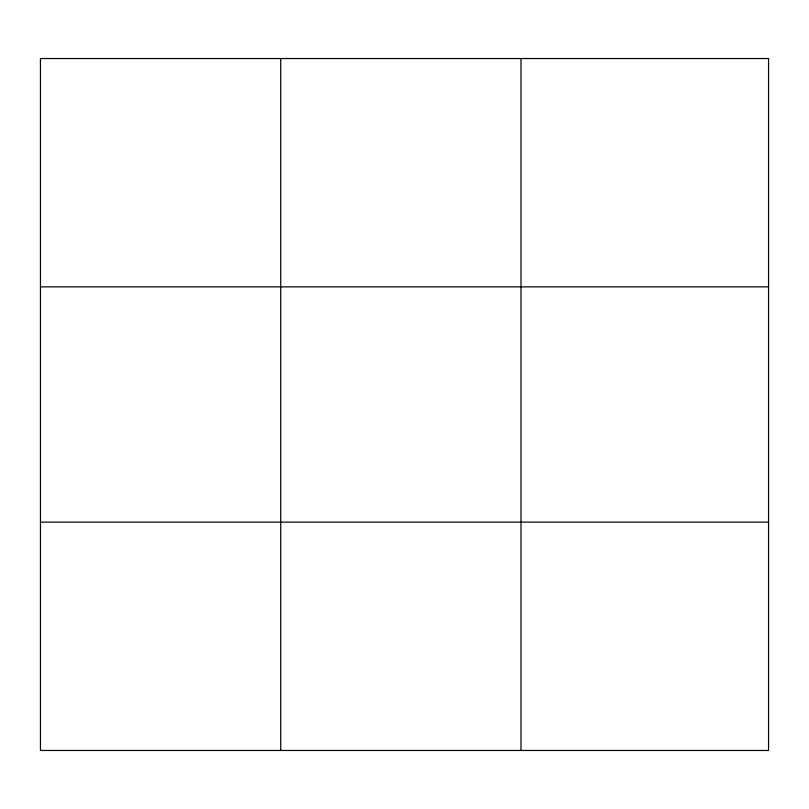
<?xml version="1.0" encoding="UTF-8"?>
<svg xmlns="http://www.w3.org/2000/svg" width="809" height="809" viewBox="0 0 809 809"><rect width="100%" height="100%" fill="white"/><g stroke="black" fill="none" stroke-linecap="round" stroke-linejoin="round"><path stroke-width="1.21" d="M280.723 58.531L280.723 750.469M520.996 58.531L520.996 750.469M40.45 286.871L768.55 286.871M40.45 522.129L768.55 522.129M768.55 58.531L768.55 750.469L40.45 750.469L40.45 58.531L768.55 58.531"/></g></svg>
